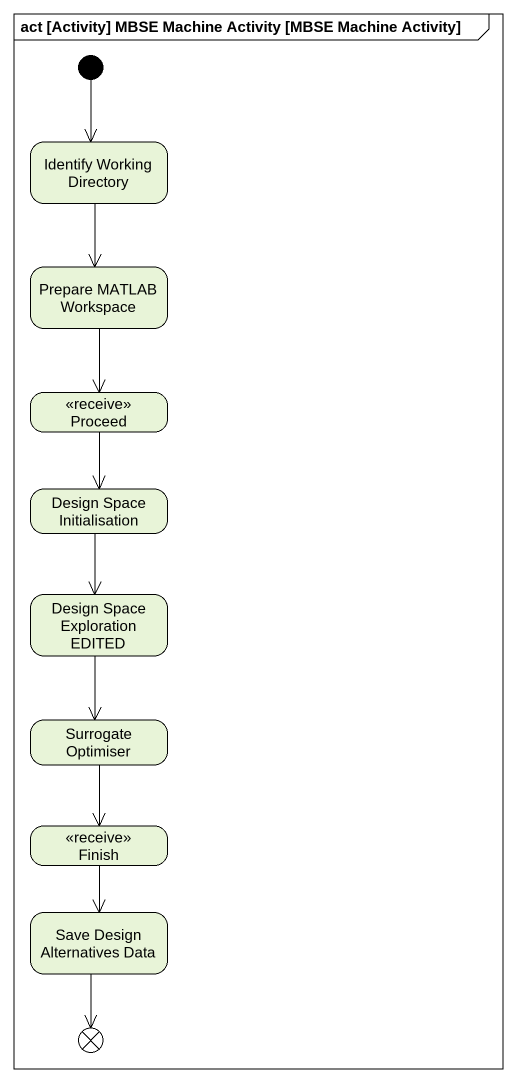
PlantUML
@startuml
mainframe act [Activity] MBSE Machine Activity [MBSE Machine Activity]
hide empty description
state "Identify Working Directory" as Identify_Working_Directory
state "Prepare MATLAB Workspace" as Prepare_MATLAB_Workspace
state Proceed <<receive>>
state "Design Space Initialisation" as Design_Space_Initialisation
state "Design Space Exploration EDITED" as Design_Space_Exploration
state "Surrogate Optimiser" as Surrogate_Optimiser
state Finish <<receive>>
state "Save Design Alternatives Data" as Save_Design_Alternatives
state flowfinal1 <<end>>
[*] --> Identify_Working_Directory
Identify_Working_Directory --> Prepare_MATLAB_Workspace
Prepare_MATLAB_Workspace --> Proceed
Proceed --> Design_Space_Initialisation
Design_Space_Initialisation --> Design_Space_Exploration
Design_Space_Exploration --> Surrogate_Optimiser
Surrogate_Optimiser --> Finish
Finish --> Save_Design_Alternatives
Save_Design_Alternatives --> flowfinal1
@enduml
